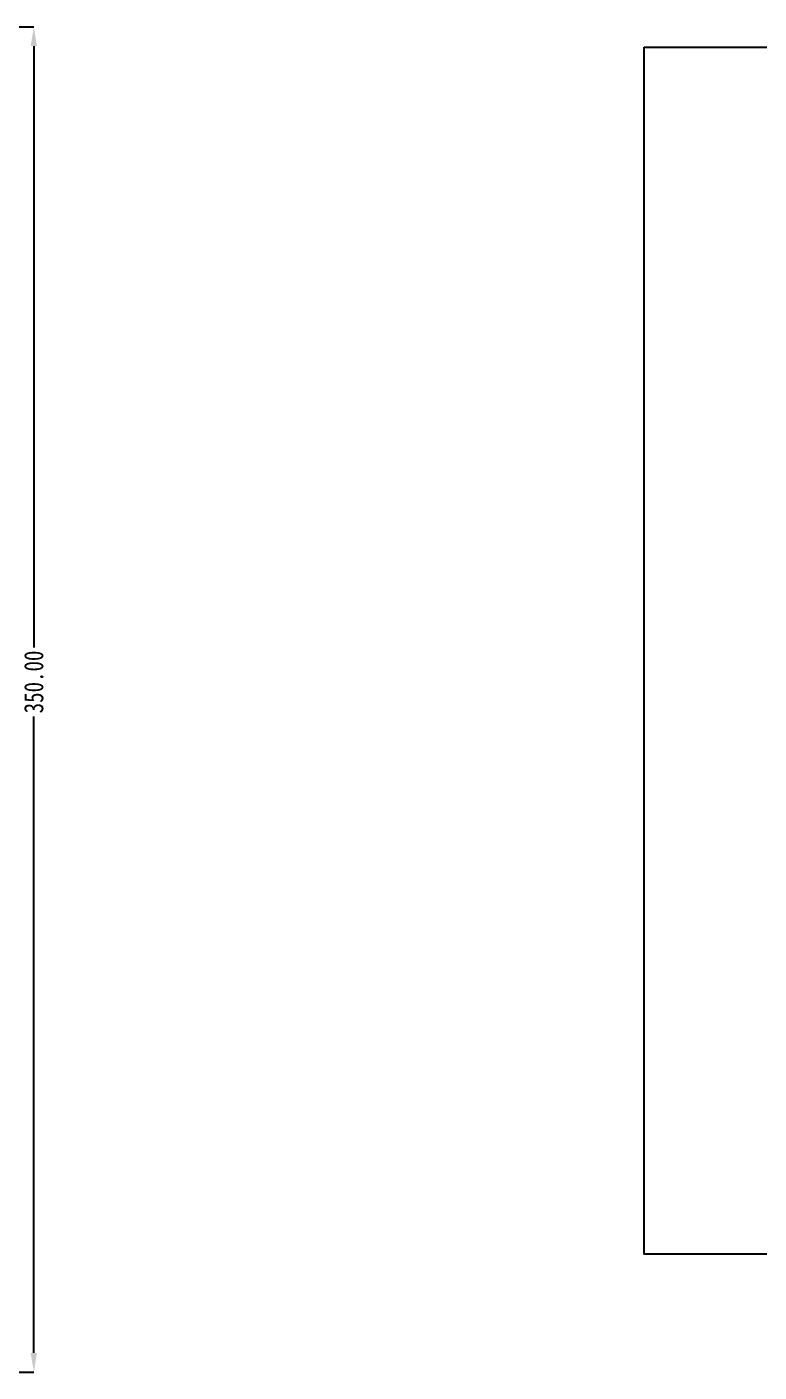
# Model space of a CAD drawing. Header units: millimetres. Extents: x 4 to 4769, y -754 to 1427.
# Drawn here: x 1098.6 to 1289.1, y 36.9 to 386.9 of the extents above; entities that cross this region are included whole.
import ezdxf

# ---------------------------------------------------------------- set-up
doc = ezdxf.new("R2010")
doc.units = ezdxf.units.MM
doc.header["$LTSCALE"] = 16.335
doc.header["$PDMODE"] = 3
doc.header["$PDSIZE"] = 0.3125
doc.layers.get('0').update_dxf_attribs({"linetype": 'CONTINUOUS'})
doc.layers.get('Defpoints').update_dxf_attribs({"linetype": 'CONTINUOUS'})
doc.styles.get("Standard").update_dxf_attribs({"font": 'txt', "width": 0.8})
doc.dimstyles.get("Standard").update_dxf_attribs({"dimtxt": 0.15625, "dimasz": 0.1875, "dimexe": 0.125, "dimexo": 0.0625, "dimtad": 0, "dimtih": 1, "dimtoh": 1, "dimdsep": 46, "dimtxsty": 'Standard', "dimcen": 0.09, "dimadec": 0, "dimazin": 0, "dimtp": 0.01, "dimtm": 0.01, "dimtfac": 1, "dimtofl": 0, "dimtmove": 0, "dimatfit": 3, "dimfxl": 0, "dimtolj": 1, "dimarcsym": 0})

# ---------------------------------------------------------------- blocks, each defined once
blk = doc.blocks.new('*D18')
at = {"color": 4, "lineweight": -2}
for p, q in [((1062.8, 386.89), (1100.38, 386.89)), ((1100.38, 381.89), (1100.38, 225.45)), ((1100.38, 41.89), (1100.38, 207.45)), ((1062.8, 36.89), (1100.38, 36.89))]:
    blk.add_line(p, q, dxfattribs=at)
at = {"color": 4}
for points in [[(1099.55, 381.89), (1101.21, 381.89), (1100.38, 386.89)], [(1099.55, 41.89), (1101.21, 41.89), (1100.38, 36.89)]]:
    blk.add_solid(points, dxfattribs=at)
at = {"layer": 'Defpoints', "color": 0}
for p in [(1062.8, 386.89), (1062.8, 36.89), (1100.38, 36.89)]:
    blk.add_point(p, dxfattribs=at)
at = {"color": 6, "insert": (1100.38, 216.45), "char_height": 5, "attachment_point": 5, "rotation": 90}
blk.add_mtext('\\A1;350.00', dxfattribs=at)

msp = doc.modelspace()

# ---------------------------------------------------------------- linework, layer by layer
msp.add_lwpolyline([(1259.118, 381.579), (1718.69, 381.579), (1718.69, 67.551), (1259.118, 67.551)], close=True)

# ---------------------------------------------------------------- dimensions: what is measured, and where the dimension line sits
dim = msp.add_linear_dim(base=(1100.38, 36.885), p1=(1062.803, 386.885), p2=(1062.803, 36.885), angle=90, dimstyle='Standard', override={"dimtxt": 5, "dimasz": 5, "dimexe": 0, "dimexo": 0, "dimgap": 0, "dimtih": 0, "dimtoh": 0, "dimzin": 0, "dimcen": 0, "dimclrd": 4, "dimclre": 4, "dimclrt": 6, "dimtp": 0, "dimtm": 0, "dimtzin": 0})
dim.commit()
dim.dimension.update_dxf_attribs({"geometry": '*D18', "text_midpoint": (1100.38, 216.453), "dimtype": 160})

doc.saveas('drawing.dxf')
